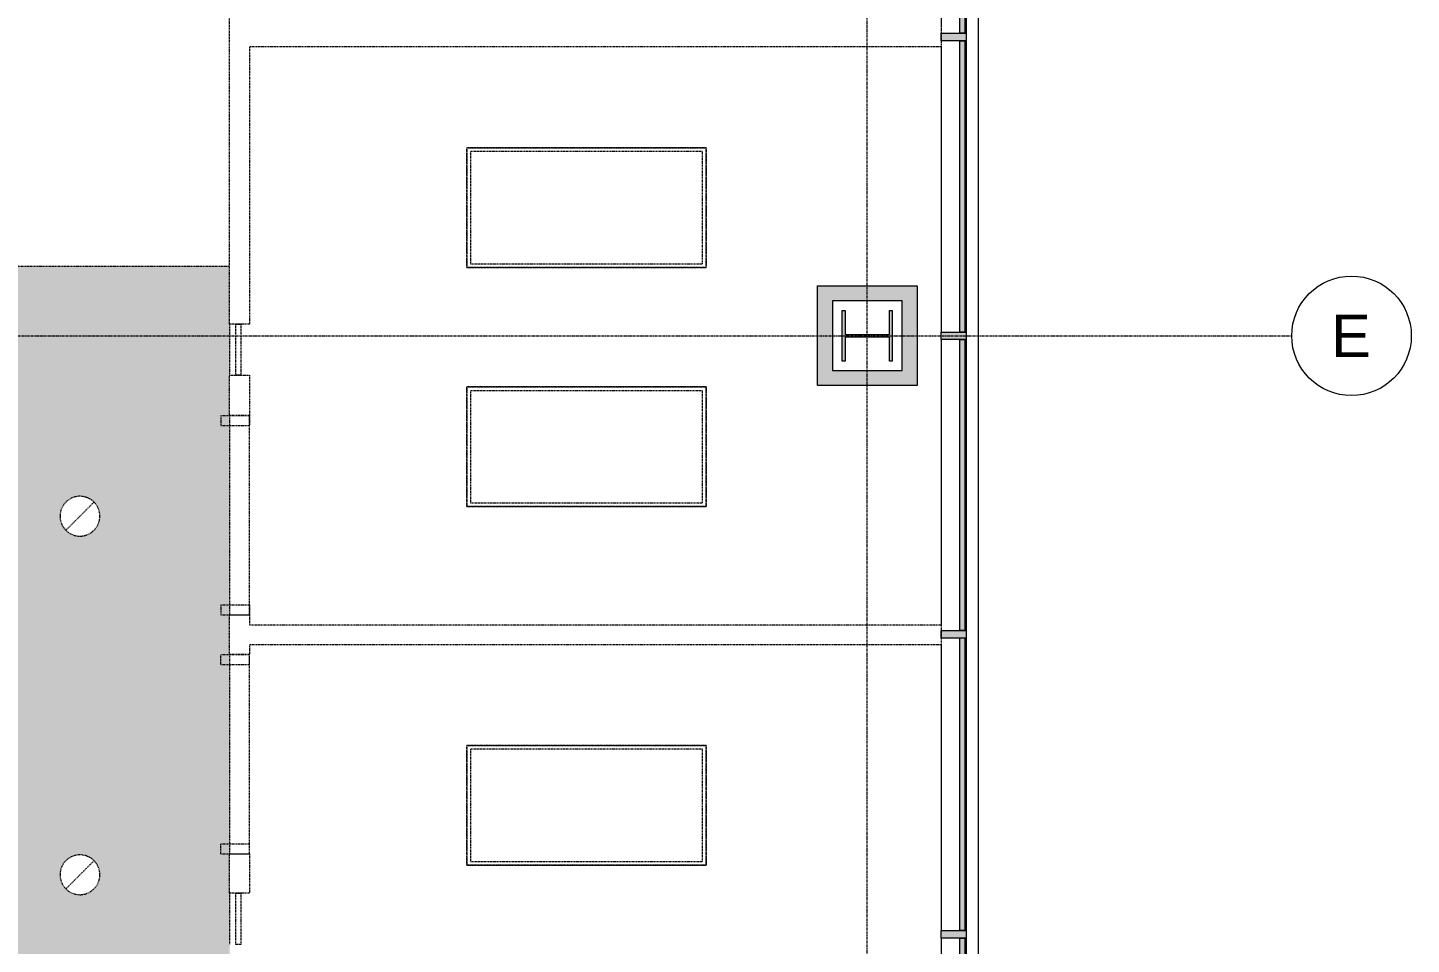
# Model space of a CAD drawing. Header units: inches. Extents: x -1263 to 2214, y -160 to 2229.
# Drawn here: x 1226.8 to 1504.4, y 1488.1 to 1672.2 of the extents above; entities that cross this region are included whole.
import ezdxf

# ---------------------------------------------------------------- set-up
doc = ezdxf.new("R2010")
doc.units = ezdxf.units.IN
doc.header["$MEASUREMENT"] = 0
doc.linetypes.add('Demolished', pattern=[0.1875, 0.125, -0.0625])
doc.linetypes.add('Grid Line 1_2_', pattern=[0.875, 0.5, -0.125, 0.125, -0.125])
for name, color, linetype, lineweight in [('A-CLNG', 13, 'Continuous', 13), ('A-CLNG-PATT', 13, 'Continuous', 13), ('A-DETL-GENF', 92, 'Continuous', 9), ('A-DOOR', 31, 'Demolished', 9), ('A-DOOR-FRAM', 31, 'Demolished', 20), ('A-GLAZ-CURT', 52, 'Demolished', 9), ('A-GLAZ-CWMG', 51, 'Continuous', 13), ('A-WALL', 113, 'Demolished', 9), ('A-WALL-PATT', 111, 'Continuous', 13), ('E-LITE-EQPM', 33, 'Demolished', 9), ('I-WALL', 2, 'Continuous', 13), ('S-COLS', 52, 'Continuous', 13), ('S-GRID', 1, 'Continuous', 9), ('S-GRID-IDEN', 1, 'Continuous', 9)]:
    doc.layers.add(name, color=color, linetype=linetype, lineweight=lineweight)
doc.styles.add('Swis721 Lt BT', font='swissl.ttf', dxfattribs={"height": 8.514638})

# ---------------------------------------------------------------- blocks, each defined once
blk = doc.blocks.new('Single Flush - OTJ_SOLIDFLUSH_ALUM-4837941-6TH FLOOR RCP DEMO')
at = {"layer": 'A-DOOR-FRAM', "color": 250}
for p, q in [((-20, 3.75), (-20, -2)), ((-20, 3.75), (-18, 3.75)), ((-18, 3.75), (-18, -2)), ((18.000004, 3.75), (18.000004, -2)), ((18.000004, 3.75), (20.000004, 3.75)), ((20.000004, 3.75), (20.000004, -2)), ((-20, -2), (-18, -2)), ((18.000004, -2), (20.000004, -2))]:
    blk.add_line(p, q, dxfattribs=at)
blk = doc.blocks.new('Single Flush - OTJ_SOLIDFLUSH_ALUM-4837881-6TH FLOOR RCP DEMO')
at = {"layer": 'A-DOOR-FRAM', "color": 250}
for p, q in [((-20, -3.75), (-20, 2)), ((-20, 2), (-18, 2)), ((-18, -3.75), (-18, 2)), ((18.000004, -3.75), (18.000004, 2)), ((18.000004, 2), (20.000004, 2)), ((20.000004, -3.75), (20.000004, 2)), ((-20, -3.75), (-18, -3.75)), ((18.000004, -3.75), (20.000004, -3.75))]:
    blk.add_line(p, q, dxfattribs=at)
blk = doc.blocks.new('System Panel - Glazed-4869387-6TH FLOOR RCP DEMO')
at = {"layer": 'A-GLAZ-CURT', "color": 250, "lineweight": 20}
for p, q in [((-5.125, 0.75), (-5.125, 1.75)), ((-5.125, 1.75), (5.125, 1.75)), ((5.125, 0.75), (-5.125, 0.75)), ((5.125, 1.75), (5.125, 0.75))]:
    blk.add_line(p, q, dxfattribs=at)
blk = doc.blocks.new('HP-Bearing Pile-Column - HP10X57-4885479-6TH FLOOR RCP DEMO')
at = {"layer": 'S-COLS', "lineweight": 9}
blk.add_hatch(color=7, dxfattribs=at).paths.add_polyline_path([(-5.1, -4.435), (-5.1, -5), (5.1, -5), (5.1, -4.435), (0.2825, -4.435), (0.2825, 4.435), (5.1, 4.435), (5.1, 5), (-5.1, 5), (-5.1, 4.435), (-0.2825, 4.435), (-0.2825, -4.435), (-4.4727, -4.435)], flags=0)
at = {"layer": 'S-COLS', "color": 8, "lineweight": 20}
for p, q in [((-5.1, 5), (5.1, 5)), ((-5.1, 4.435), (-5.1, 5)), ((-0.2825, 4.435), (-5.1, 4.435)), ((-0.2825, -4.435), (-0.2825, 4.435)), ((5.1, 4.435), (0.2825, 4.435)), ((0.2825, 4.435), (0.2825, -4.435)), ((5.1, 5), (5.1, 4.435)), ((-5.1, -5), (-5.1, -4.435)), ((-5.1, -4.435), (-0.2825, -4.435)), ((5.1, -5), (-5.1, -5)), ((0.2825, -4.435), (5.1, -4.435)), ((5.1, -4.435), (5.1, -5))]:
    blk.add_line(p, q, dxfattribs=at)
blk = doc.blocks.new('System Panel - Glazed-4980337-6TH FLOOR RCP DEMO')
at = {"layer": 'A-GLAZ-CURT', "linetype": 'Continuous'}
blk.add_hatch(color=7, dxfattribs=at).paths.add_polyline_path([(29.25, 1.75), (-29.25, 1.75), (-29.25, 0.75), (29.25, 0.75)], flags=0)
at = {"layer": 'A-GLAZ-CURT', "color": 8, "linetype": 'Continuous', "lineweight": 20}
for p, q in [((-29.25, 0.75), (-29.25, 1.75)), ((-29.25, 1.75), (29.25, 1.75)), ((29.25, 0.75), (-29.25, 0.75)), ((29.25, 1.75), (29.25, 0.75))]:
    blk.add_line(p, q, dxfattribs=at)
blk = doc.blocks.new('System Panel - Glazed-5268107-6TH FLOOR RCP DEMO')
at = {"layer": 'A-GLAZ-CURT', "linetype": 'Continuous'}
blk.add_hatch(color=7, dxfattribs=at).paths.add_polyline_path([(29.37, 1.07), (29.37, 1.75), (-29.38, 1.75), (-29.38, 0.75), (29.37, 0.75)], flags=0)
at = {"layer": 'A-GLAZ-CURT', "color": 8, "linetype": 'Continuous', "lineweight": 20}
for p, q in [((-29.38, 0.75), (-29.38, 1.75)), ((-29.38, 1.75), (29.37, 1.75)), ((29.37, 0.75), (-29.38, 0.75)), ((29.37, 1.75), (29.37, 0.75))]:
    blk.add_line(p, q, dxfattribs=at)
blk = doc.blocks.new('System Panel - Glazed-5268108-6TH FLOOR RCP DEMO')
at = {"layer": 'A-GLAZ-CURT', "linetype": 'Continuous'}
blk.add_hatch(color=7, dxfattribs=at).paths.add_polyline_path([(29.21, 1.75), (-29.21, 1.75), (-29.21, 0.75), (29.21, 0.75), (29.21, 1.39)], flags=0)
at = {"layer": 'A-GLAZ-CURT', "color": 8, "linetype": 'Continuous', "lineweight": 20}
for p, q in [((-29.21, 0.75), (-29.21, 1.75)), ((-29.21, 1.75), (29.21, 1.75)), ((29.21, 0.75), (-29.21, 0.75)), ((29.21, 1.75), (29.21, 0.75))]:
    blk.add_line(p, q, dxfattribs=at)
blk = doc.blocks.new('Rectangular Mullion - 1_5_ x 2_5_ rectangular-V15-6TH FLOOR RCP DEMO')
at = {"layer": 'A-GLAZ-CWMG', "lineweight": 9}
for p, q in [((1410.1, 1729.58), (1410.1, 1672.34)), ((1415.1, 1729.58), (1415.1, 1671.08))]:
    blk.add_line(p, q, dxfattribs=at)
blk = doc.blocks.new('Rectangular Mullion - 1_5_ x 2_5_ rectangular-V16-6TH FLOOR RCP DEMO')
at = {"layer": 'A-GLAZ-CWMG', "lineweight": 9}
for p, q in [((1415.1, 1669.58), (1415.1, 1611.08)), ((1410.1, 1668.34), (1410.1, 1611.08))]:
    blk.add_line(p, q, dxfattribs=at)
blk = doc.blocks.new('Rectangular Mullion - 1_5_ x 2_5_ rectangular-4913239-6TH FLOOR RCP DEMO')
at = {"layer": 'A-GLAZ-CWMG', "lineweight": 9}
for p, q in [((1410.1, 1609.58), (1410.1, 1552.31)), ((1415.1, 1609.58), (1415.1, 1551.15))]:
    blk.add_line(p, q, dxfattribs=at)
blk = doc.blocks.new('Rectangular Mullion - 1_5_ x 2_5_ rectangular-4913244-6TH FLOOR RCP DEMO')
at = {"layer": 'A-GLAZ-CWMG', "lineweight": 9}
for p, q in [((1415.1, 1549.65), (1415.1, 1490.9)), ((1410.1, 1548.31), (1410.1, 1490.9))]:
    blk.add_line(p, q, dxfattribs=at)
blk = doc.blocks.new('Rectangular Mullion - 1_5_ x 2_5_ rectangular-V17-6TH FLOOR RCP DEMO')
at = {"layer": 'A-GLAZ-CWMG', "lineweight": 9}
for p, q in [((1410.1, 1489.4), (1410.1, 1432.28)), ((1415.1, 1489.4), (1415.1, 1430.9))]:
    blk.add_line(p, q, dxfattribs=at)
blk = doc.blocks.new('Rectangular Mullion - 1_5_ x 2_5_ rectangular-4980335-6TH FLOOR RCP DEMO')
at = {"layer": 'A-GLAZ-CWMG', "lineweight": 9}
blk.add_hatch(color=7, dxfattribs=at).paths.add_polyline_path([(0.75, -1.75), (0.75, -2), (-0.75, -2), (-0.75, 3), (0.75, 3), (0.75, -0.75)], flags=0)
at = {"layer": 'A-GLAZ-CWMG', "color": 8, "lineweight": 20}
for p, q in [((0.75, 3), (-0.75, 3)), ((-0.75, 3), (-0.75, -2)), ((0.75, -2), (0.75, 3)), ((-0.75, -2), (0.75, -2))]:
    blk.add_line(p, q, dxfattribs=at)
blk = doc.blocks.new('FAR22_CH - FAR24_CH-5125636-6TH FLOOR RCP DEMO')
at = {"layer": 'A-DETL-GENF', "color": 7, "linetype": 'Demolished'}
for p, q in [((0, 0), (48, 0)), ((0, -24), (0, 0)), ((0.75, -0.75), (0.75, -23.25)), ((47.25, -0.75), (0.75, -0.75)), ((47.25, -23.25), (47.25, -0.75)), ((48, 0), (48, -24)), ((48, -24), (0, -24)), ((0.75, -23.25), (47.25, -23.25))]:
    blk.add_line(p, q, dxfattribs=at)
blk = doc.blocks.new('L-Recessed Circular - Downlight - 8_-4597817-6TH FLOOR RCP DEMO')
at = {"layer": 'E-LITE-EQPM', "color": 7}
for q in [(2.83, 2.83), (-2.83, -2.83)]:
    blk.add_line((0, 0), q, dxfattribs=at)
for start, end in [(360, 180), (180, 360)]:
    blk.add_arc((0, 0), 4, start, end, dxfattribs=at)
blk = doc.blocks.new('Grid - Grid Head - Circle-50561-6TH FLOOR RCP DEMO')
at = {"layer": 'S-GRID-IDEN'}
blk.add_circle((0, 0), 0.125, dxfattribs=at)

msp = doc.modelspace()

# ---------------------------------------------------------------- hatches: boundary and pattern name
at = {"layer": 'A-CLNG-PATT', "linetype": 'Demolished'}
h = msp.add_hatch(dxfattribs=at)
h.set_pattern_fill('FP_3', color=10, style=0, pattern_type=2)
h.set_pattern_definition([(0, (0, 0), (15.36, 3.84), [1.267, -10.253, 1.267, -10.253, -61.44]), (0, (0, 0), (15.36, 3.84), [-23.04, 1.267, -21.773, 1.267, -10.253, -26.88]), (0, (0, 0), (15.36, 3.84), [-57.6, 1.267, -6.413, 1.267, -17.933]), (120, (5.76, 1.92), (-11.0055376, 11.38215), [1.267, -10.253, 1.267, -10.253, -61.44]), (120, (5.76, 1.92), (-11.0055376, 11.38215), [-23.04, 1.267, -21.773, 1.267, -10.253, -26.88]), (120, (5.76, 1.92), (-11.0055376, 11.38215), [-57.6, 1.267, -6.413, 1.267, -17.933]), (240, (7.68, 9.6), (-4.3544624, -15.22215), [1.267, -10.253, 1.267, -10.253, -61.44]), (240, (7.68, 9.6), (-4.3544624, -15.22215), [-23.04, 1.267, -21.773, 1.267, -10.253, -26.88]), (240, (7.68, 9.6), (-4.3544624, -15.22215), [-57.6, 1.267, -6.413, 1.267, -17.933])])
h.paths.add_polyline_path([(1243.27, 1236.16), (1267.31, 1277.81), (1267.31, 1624.31), (1207.25, 1624.31), (1207.25, 1285.77), (1178.6, 1236.16), (1242.93, 1236.16)], flags=0)
h.paths.add_polyline_path([(1237.28, 1282.11), (1236.24, 1282.25), (1235.28, 1282.65), (1234.45, 1283.28), (1233.82, 1284.11), (1233.42, 1285.07), (1233.28, 1286.11), (1233.42, 1287.14), (1233.82, 1288.11), (1234.45, 1288.94), (1235.28, 1289.57), (1236.24, 1289.97), (1237.28, 1290.11), (1238.32, 1289.97), (1239.39, 1289.49), (1240.11, 1288.94), (1240.74, 1288.11), (1241.14, 1287.14), (1241.28, 1286.11), (1241.14, 1285.07), (1240.74, 1284.11), (1240.11, 1283.28), (1239.28, 1282.65), (1238.32, 1282.25)], flags=0)
h.paths.add_polyline_path([(1237.28, 1354.11), (1236.24, 1354.25), (1235.28, 1354.65), (1234.45, 1355.28), (1233.82, 1356.11), (1233.42, 1357.07), (1233.28, 1358.11), (1233.42, 1359.14), (1233.82, 1360.11), (1234.45, 1360.94), (1235.28, 1361.57), (1236.24, 1361.97), (1237.28, 1362.11), (1238.32, 1361.97), (1239.28, 1361.57), (1240.11, 1360.94), (1240.74, 1360.11), (1241.14, 1359.14), (1241.28, 1358.11), (1241.14, 1357.07), (1240.74, 1356.11), (1240.11, 1355.28), (1239.28, 1354.65), (1238.32, 1354.25)], flags=0)
h.paths.add_polyline_path([(1237.28, 1426.11), (1236.24, 1426.25), (1235.28, 1426.65), (1234.45, 1427.28), (1233.82, 1428.11), (1233.42, 1429.07), (1233.28, 1430.11), (1233.42, 1431.14), (1233.82, 1432.11), (1234.45, 1432.94), (1235.28, 1433.57), (1236.24, 1433.97), (1237.28, 1434.11), (1238.32, 1433.97), (1239.28, 1433.57), (1240.11, 1432.94), (1240.74, 1432.11), (1241.14, 1431.14), (1241.28, 1430.11), (1241.14, 1429.07), (1240.74, 1428.11), (1240.11, 1427.28), (1239.28, 1426.65), (1238.32, 1426.25)], flags=0)
h.paths.add_polyline_path([(1237.28, 1498.11), (1236.24, 1498.25), (1235.28, 1498.65), (1234.45, 1499.28), (1233.82, 1500.11), (1233.42, 1501.07), (1233.28, 1502.11), (1233.42, 1503.14), (1233.82, 1504.11), (1234.45, 1504.94), (1235.28, 1505.57), (1236.24, 1505.97), (1237.28, 1506.11), (1238.32, 1505.97), (1239.28, 1505.57), (1240.11, 1504.94), (1240.74, 1504.11), (1241.14, 1503.14), (1241.28, 1502.11), (1241.14, 1501.07), (1240.74, 1500.11), (1240.11, 1499.28), (1239.28, 1498.65), (1238.32, 1498.25)], flags=0)
h.paths.add_polyline_path([(1237.28, 1570.11), (1236.24, 1570.25), (1235.28, 1570.65), (1234.45, 1571.28), (1233.82, 1572.11), (1233.42, 1573.07), (1233.28, 1574.11), (1233.42, 1575.14), (1233.82, 1576.11), (1234.45, 1576.94), (1235.28, 1577.57), (1236.24, 1577.97), (1237.28, 1578.11), (1238.32, 1577.97), (1239.28, 1577.57), (1240.11, 1576.94), (1240.74, 1576.11), (1241.14, 1575.14), (1241.28, 1574.11), (1241.14, 1573.07), (1240.74, 1572.11), (1240.11, 1571.28), (1239.28, 1570.65), (1238.32, 1570.25)], flags=0)
at = {"layer": 'A-WALL-PATT', "lineweight": 9}
for points in [[(1385.26, 1600.33), (1388.26, 1600.33), (1388.26, 1620.33), (1385.26, 1620.33)], [(1402.26, 1617.33), (1405.26, 1617.33), (1405.26, 1620.33), (1388.26, 1620.33), (1388.26, 1617.33), (1401.85, 1617.33)], [(1402.26, 1600.33), (1405.26, 1600.33), (1405.26, 1617.33), (1402.26, 1617.33), (1402.26, 1603.33)], [(1399.37, 1600.33), (1402.26, 1600.33), (1402.26, 1603.33), (1388.26, 1603.33), (1388.26, 1600.33)]]:
    msp.add_hatch(color=7, dxfattribs=at).paths.add_polyline_path(points, flags=0)

# ---------------------------------------------------------------- linework, layer by layer
at = {"layer": 'A-CLNG', "color": 7, "linetype": 'Demolished', "lineweight": 9}
for p, q in [((1362.93, 1648.06), (1314.93, 1648.06)), ((1314.93, 1648.06), (1314.93, 1624.06)), ((1362.93, 1624.06), (1362.93, 1648.06)), ((1207.25, 1624.31), (1267.31, 1624.31)), ((1314.93, 1624.06), (1362.93, 1624.06)), ((1267.31, 1612.65), (1267.31, 1602.4)), ((1362.93, 1600.06), (1314.93, 1600.06)), ((1314.93, 1600.06), (1314.93, 1576.06)), ((1362.93, 1576.06), (1362.93, 1600.06)), ((1314.93, 1576.06), (1362.93, 1576.06)), ((1362.93, 1528.06), (1314.93, 1528.06)), ((1314.93, 1528.06), (1314.93, 1504.06)), ((1362.93, 1504.06), (1362.93, 1528.06)), ((1314.93, 1504.06), (1362.93, 1504.06)), ((1267.31, 1498.4), (1267.31, 1488.15))]:
    msp.add_line(p, q, dxfattribs=at)
for centre, start, end in [((1237.28, 1574.11), 0, 180), ((1237.28, 1574.11), 180, 0), ((1237.28, 1502.11), 0, 180), ((1237.28, 1502.11), 180, 0)]:
    msp.add_arc(centre, 4, start, end, dxfattribs=at)
at = {"layer": 'A-WALL', "linetype": 'Continuous'}
msp.add_line((1417.6, 717.76), (1417.6, 2142.61), dxfattribs=at)
at = {"layer": 'A-WALL', "color": 250, "lineweight": 20}
for p, q in [((1267.31, 1612.65), (1267.31, 1674.34)), ((1410.1, 1672.34), (1410.1, 1668.34)), ((1271.31, 1668.34), (1271.31, 1612.65)), ((1410.1, 1668.34), (1271.31, 1668.34)), ((1271.31, 1612.65), (1267.31, 1612.65)), ((1267.31, 1594.31), (1267.31, 1602.4)), ((1267.31, 1602.4), (1271.31, 1602.4)), ((1271.31, 1602.4), (1271.31, 1594.31)), ((1271.31, 1594.31), (1267.31, 1594.31)), ((1267.31, 1546.31), (1267.31, 1554.31)), ((1267.31, 1554.31), (1271.31, 1554.31)), ((1271.31, 1554.31), (1271.31, 1552.31)), ((1271.31, 1552.31), (1410.1, 1552.31)), ((1410.1, 1552.31), (1410.1, 1548.31)), ((1271.31, 1548.31), (1271.31, 1546.31)), ((1410.1, 1548.31), (1271.31, 1548.31)), ((1271.31, 1546.31), (1267.31, 1546.31)), ((1267.31, 1498.4), (1267.31, 1506.31)), ((1267.31, 1506.31), (1271.31, 1506.31)), ((1271.31, 1506.31), (1271.31, 1498.4)), ((1271.31, 1498.4), (1267.31, 1498.4))]:
    msp.add_line(p, q, dxfattribs=at)
at = {"layer": 'A-WALL', "color": 7}
for p, q in [((1267.31, 1594.31), (1267.31, 1554.31)), ((1271.31, 1554.31), (1271.31, 1594.31)), ((1267.31, 1546.31), (1267.31, 1506.31)), ((1271.31, 1506.31), (1271.31, 1546.31))]:
    msp.add_line(p, q, dxfattribs=at)
at = {"layer": 'I-WALL', "color": 8, "lineweight": 20}
for p, q in [((1385.26, 1600.33), (1385.26, 1620.33)), ((1385.26, 1620.33), (1405.26, 1620.33)), ((1405.26, 1620.33), (1405.26, 1600.33)), ((1388.26, 1617.33), (1388.26, 1603.33)), ((1402.26, 1617.33), (1388.26, 1617.33)), ((1402.26, 1603.33), (1402.26, 1617.33)), ((1388.26, 1603.33), (1402.26, 1603.33)), ((1405.26, 1600.33), (1385.26, 1600.33))]:
    msp.add_line(p, q, dxfattribs=at)
at = {"layer": 'S-GRID', "linetype": 'Grid Line 1_2_'}
for p, q in [((1395.26, 640.48), (1395.26, 2204.87)), ((-1262.83, 1610.33), (1480.44, 1610.33))]:
    msp.add_line(p, q, dxfattribs=at)

# ---------------------------------------------------------------- block references
at = {"layer": 'A-DOOR', "color": 7}
for name, p, rotation in [('Single Flush - OTJ_SOLIDFLUSH_ALUM-4837881-6TH FLOOR RCP DEMO', (1269.31, 1574.31), 269.9999999999999), ('Single Flush - OTJ_SOLIDFLUSH_ALUM-4837941-6TH FLOOR RCP DEMO', (1269.31, 1526.31), 89.99999999999991)]:
    msp.add_blockref(name, p, dxfattribs=dict(at, rotation=rotation))
at = {"layer": 'A-GLAZ-CURT', "linetype": 'Continuous', "rotation": 269.9999999999999}
for name, p in [('System Panel - Glazed-4980337-6TH FLOOR RCP DEMO', (1413.1, 1700.33)), ('System Panel - Glazed-4980337-6TH FLOOR RCP DEMO', (1413.1, 1640.33)), ('System Panel - Glazed-5268108-6TH FLOOR RCP DEMO', (1413.1, 1580.37)), ('System Panel - Glazed-5268107-6TH FLOOR RCP DEMO', (1413.1, 1520.28)), ('System Panel - Glazed-4980337-6TH FLOOR RCP DEMO', (1413.1, 1460.15))]:
    msp.add_blockref(name, p, dxfattribs=at)
at = {"layer": 'A-GLAZ-CURT', "color": 7, "rotation": 90.00000000000001}
for p in [(1270.31, 1607.52), (1270.31, 1493.27)]:
    msp.add_blockref('System Panel - Glazed-4869387-6TH FLOOR RCP DEMO', p, dxfattribs=at)
at = {"layer": 'A-GLAZ-CWMG', "lineweight": 9}
for name in ['Rectangular Mullion - 1_5_ x 2_5_ rectangular-V15-6TH FLOOR RCP DEMO', 'Rectangular Mullion - 1_5_ x 2_5_ rectangular-V16-6TH FLOOR RCP DEMO', 'Rectangular Mullion - 1_5_ x 2_5_ rectangular-4913239-6TH FLOOR RCP DEMO', 'Rectangular Mullion - 1_5_ x 2_5_ rectangular-4913244-6TH FLOOR RCP DEMO', 'Rectangular Mullion - 1_5_ x 2_5_ rectangular-V17-6TH FLOOR RCP DEMO']:
    msp.add_blockref(name, (0, 0), dxfattribs=at)
at = {"layer": 'A-GLAZ-CWMG', "lineweight": 9, "extrusion": (0, 0, -1), "rotation": 270.0000000000001}
for p in [(-1413.1, 1670.33), (-1413.1, 1610.33), (-1413.1, 1550.4), (-1413.1, 1490.15)]:
    msp.add_blockref('Rectangular Mullion - 1_5_ x 2_5_ rectangular-4980335-6TH FLOOR RCP DEMO', p, dxfattribs=at)
at = {"layer": 'E-LITE-EQPM', "color": 7}
for name, p in [('FAR22_CH - FAR24_CH-5125636-6TH FLOOR RCP DEMO', (1314.93, 1648.06)), ('FAR22_CH - FAR24_CH-5125636-6TH FLOOR RCP DEMO', (1314.93, 1600.06)), ('L-Recessed Circular - Downlight - 8_-4597817-6TH FLOOR RCP DEMO', (1237.28, 1574.11)), ('FAR22_CH - FAR24_CH-5125636-6TH FLOOR RCP DEMO', (1314.93, 1528.06)), ('L-Recessed Circular - Downlight - 8_-4597817-6TH FLOOR RCP DEMO', (1237.28, 1502.11))]:
    msp.add_blockref(name, p, dxfattribs=at)
at = {"layer": 'S-COLS', "lineweight": 9, "rotation": 89.99999999999991}
msp.add_blockref('HP-Bearing Pile-Column - HP10X57-4885479-6TH FLOOR RCP DEMO', (1395.26, 1610.33), dxfattribs=at)
at = {"layer": 'S-GRID-IDEN', "xscale": 95.99999999999994, "yscale": 95.99999999999994, "zscale": 95.99999999999994, "rotation": 269.9999999999995}
msp.add_blockref('Grid - Grid Head - Circle-50561-6TH FLOOR RCP DEMO', (1492.44, 1610.33), dxfattribs=at)

# ---------------------------------------------------------------- next in the draw order: texts
at = {"layer": 'S-GRID-IDEN', "insert": (1492.34, 1614.56), "char_height": 8.51, "width": 8.64, "attachment_point": 2, "line_spacing_factor": 1.00667, "style": 'Swis721 Lt BT', "bg_fill": 3, "box_fill_scale": 1.25, "bg_fill_color": 0, "bg_fill_transparency": 0}
msp.add_mtext('E', dxfattribs=at)

doc.saveas('drawing.dxf')
